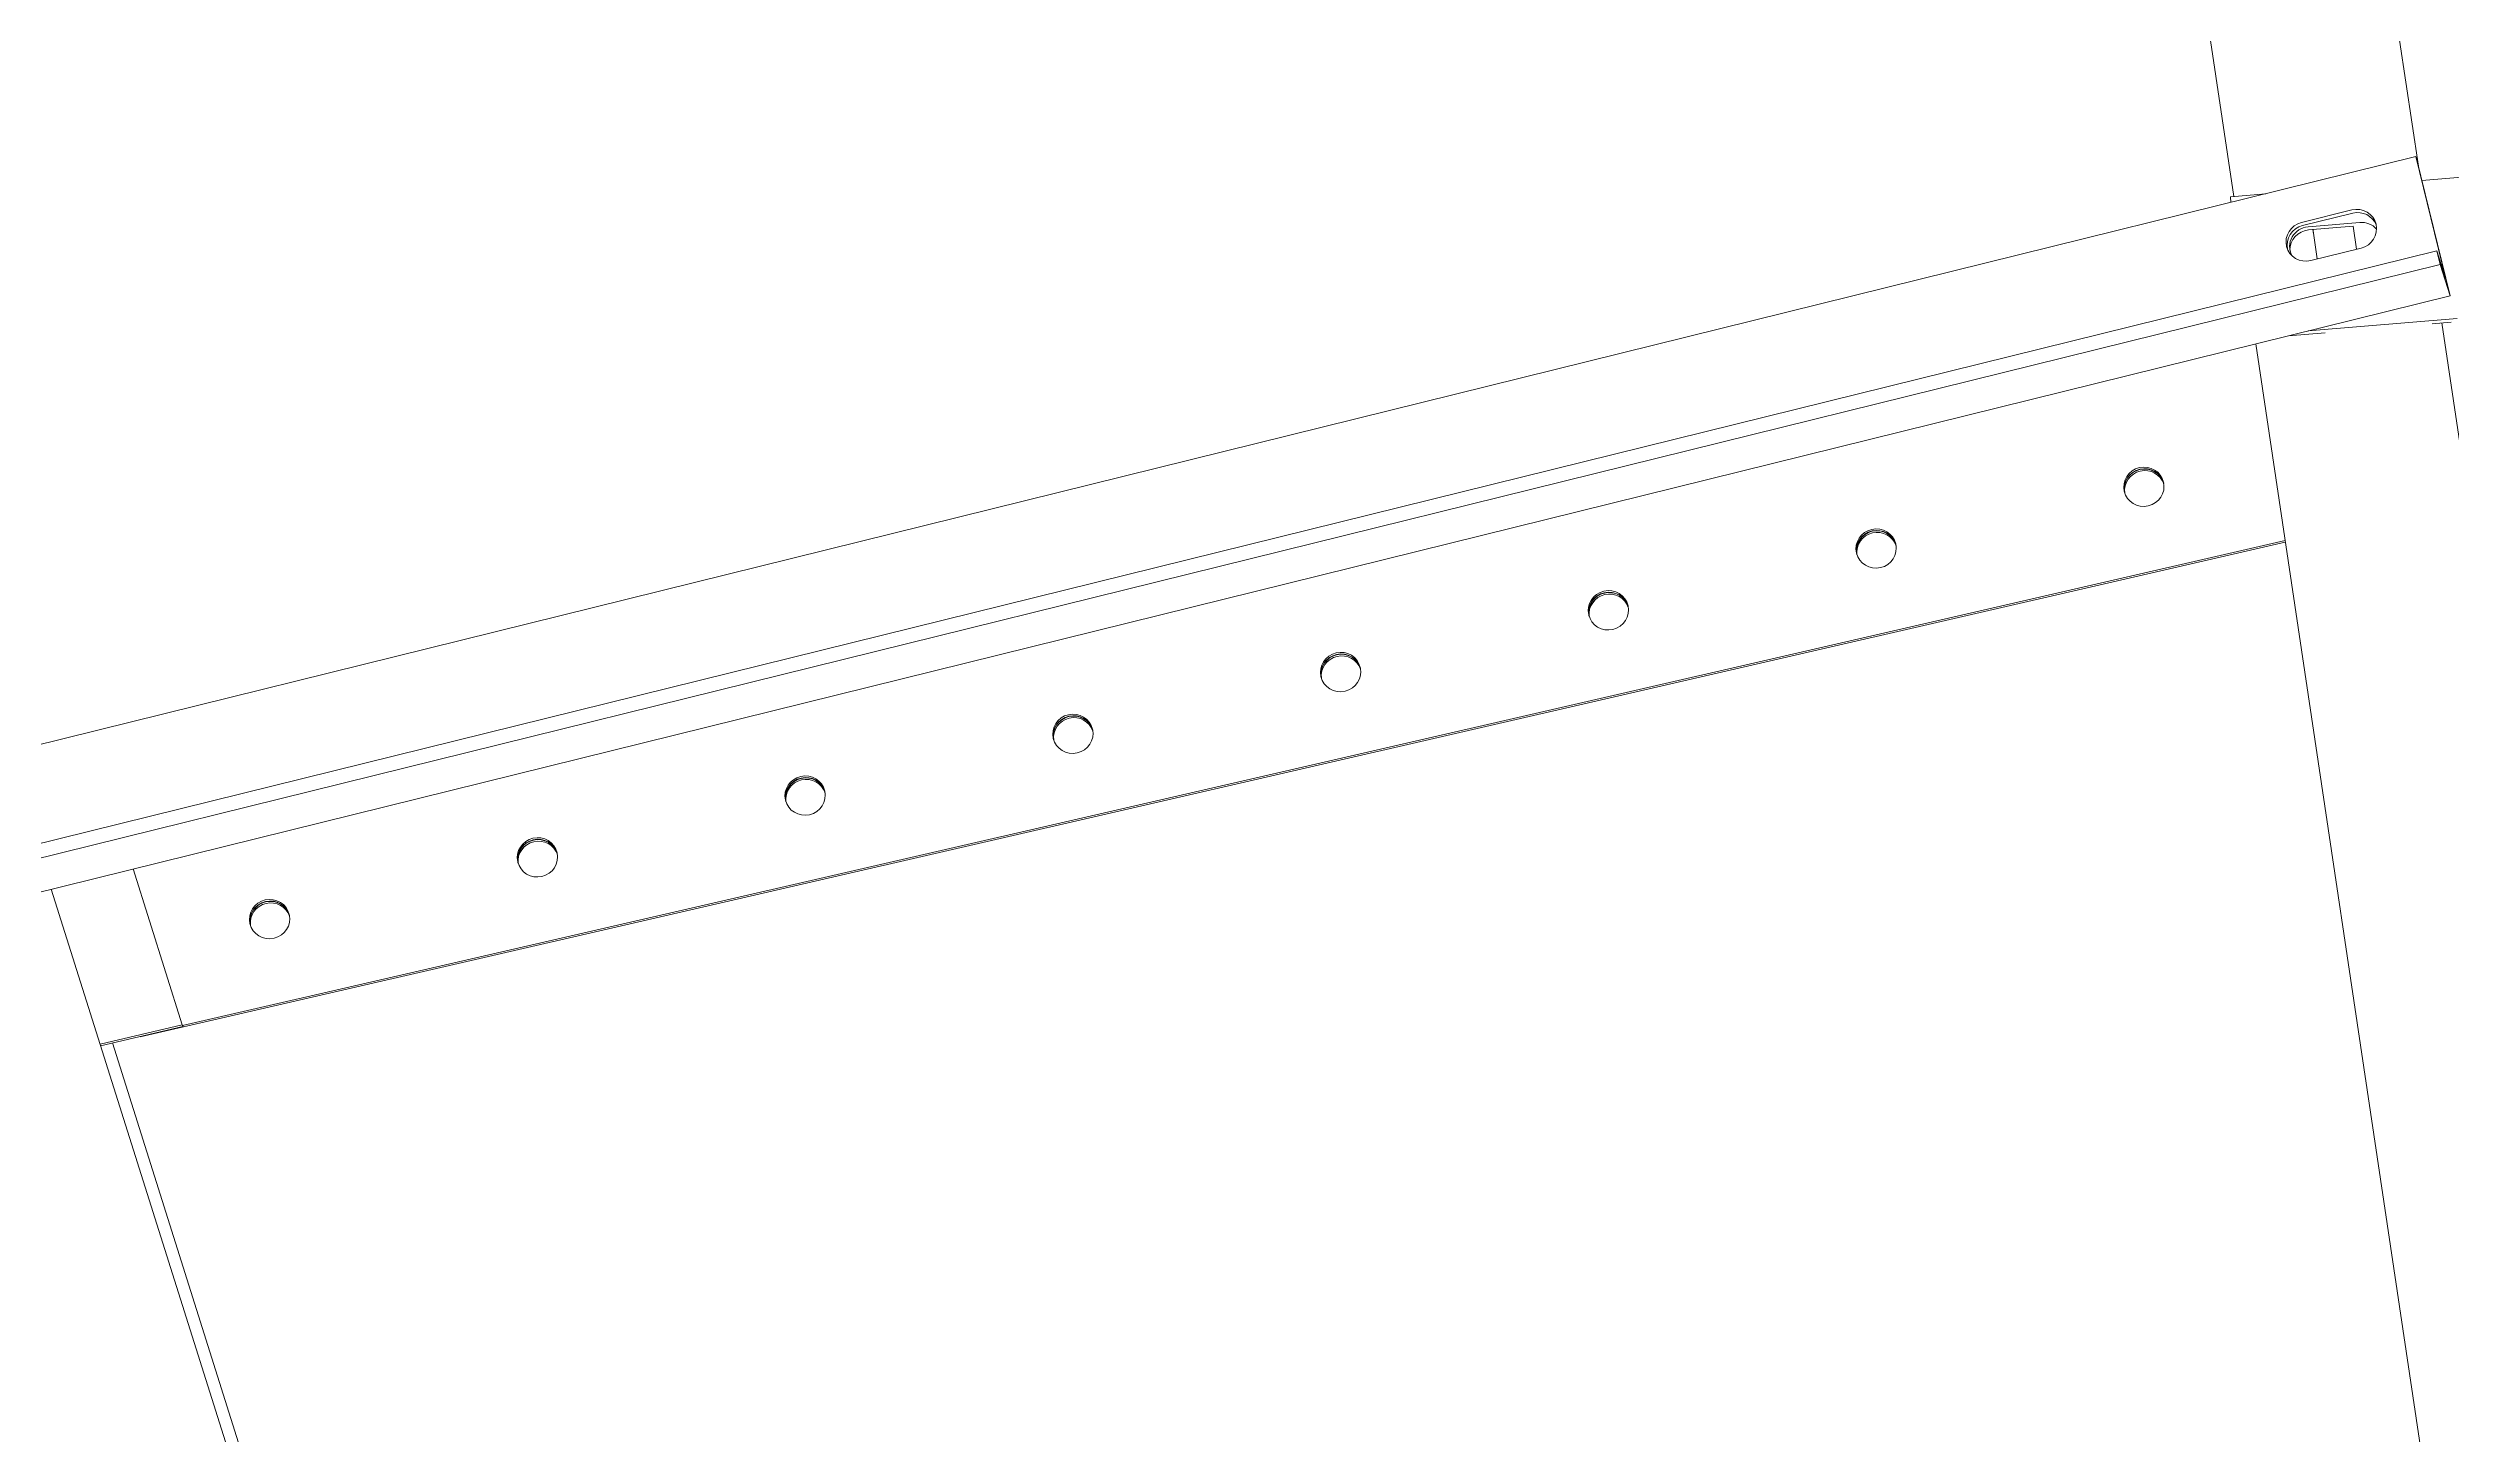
# Model space of a CAD drawing. Header units: millimetres. Extents: x -272986 to 200319, y -34579 to 49604.
# Drawn here: x 6064 to 6899, y 43845 to 44326 of the extents above; entities that cross this region are included whole.
import ezdxf

# ---------------------------------------------------------------- set-up
doc = ezdxf.new("R2010")
doc.units = ezdxf.units.MM
doc.linetypes.add('HIDDEN2', pattern=[4.762499999999999, 3.175, -1.5875])
doc.layers.get('Defpoints').update_dxf_attribs({"color": 9})
for name, color, linetype in [('X 0001 M', 7, 'Continuous'), ('X 1001 M', 8, 'HIDDEN2'), ('X 3001 D', 5, 'Continuous')]:
    doc.layers.add(name, color=color, linetype=linetype)
doc.layers.add('X 5999 H', color=7, linetype='Continuous', true_color=0xffffff)
doc.styles.add('BIT STD. 2.5', font='isocpeur.ttf', dxfattribs={"height": 2.5})
doc.dimstyles.new('BIT STD. 2.5', dxfattribs={"dimtxt": 2.5, "dimasz": 2.5, "dimexe": 1, "dimexo": 0.75, "dimgap": 1, "dimtad": 1, "dimdec": 0, "dimdsep": 46, "dimtxsty": 'BIT STD. 2.5', "dimcen": 0, "dimadec": 0, "dimazin": 0, "dimtfac": 1, "dimtdec": 0, "dimtmove": 0, "dimatfit": 3, "dimfxl": 1, "dimtfill": 1, "dimlwd": -1, "dimlwe": -1, "dimarcsym": 0})

# ---------------------------------------------------------------- blocks, each defined once
blk = doc.blocks.new('*D16')
at = {"layer": 'Defpoints', "color": 0, "transparency": 16777216}
for p in [(15597.00000000011, 48479.14825256646), (7.275957614183426e-12, 38448.14533683307), (15597.00000000011, 38448.14533683307)]:
    blk.add_point(p, dxfattribs=at)
at = {"layer": 'X 3001 D', "color": 0, "transparency": 16777216}
for p, q in [((7.278713069481507e-12, 38493.14533683307), (7.8938533352304e-12, 48539.14825256646)), ((15597.00000000011, 38493.14533683307), (15597.00000000011, 48539.14825256646)), ((150.0000000000079, 48479.14825256646), (15447.00000000011, 48479.14825256646))]:
    blk.add_line(p, q, dxfattribs=at)
for points in [[(150.0000000000079, 48504.14825256646), (150.0000000000079, 48454.14825256646), (7.89017939483296e-12, 48479.14825256646)], [(15447.00000000011, 48504.14825256646), (15447.00000000011, 48454.14825256646), (15597.00000000011, 48479.14825256646)]]:
    blk.add_solid(points, dxfattribs=at)
at = {"layer": 'X 3001 D', "color": 0, "transparency": 16777216, "insert": (7798.500000000058, 48629.14825256646), "char_height": 150, "attachment_point": 5, "style": 'BIT STD. 2.5', "bg_fill": 3, "box_fill_scale": 1.1, "bg_fill_color": 256, "bg_fill_true_color": 13158600, "bg_fill_transparency": 0}
blk.add_mtext('INTERNAL TANK DIAMETER - %%C15597mm (20 PLATES ROUND)', dxfattribs=at)
blk = doc.blocks.new('A$C89218876')
at = {"layer": 'X 1001 M', "linetype": 'Continuous', "lineweight": 0}
for p, q in [((-5894.874056007542, 424.4873903382754), (-5881.27937445213, -501.6675501401837)), ((-3654.926787539425, -326.9200361733833), (-5831.468865584047, -498.2176126910763)), ((-3654.926787539407, -326.9200361734902), (-5831.468865584055, -498.21761269119)), ((-3645.897241492778, -391.4103883891303), (-5828.671341046978, -563.1984356365997)), ((-5889.714495554505, -503.188381378005), (-5846.541738120988, -495.8105371685901)), ((-5840.626852317375, -494.7203919584922), (-5888.596582799059, -502.9179966356196)), ((-5846.541738120988, -495.8105371685901), (-5856.602952920002, -498.2439998500572)), ((-5856.602952920002, -498.2439998500572), (-5851.805979871835, -497.4242393823447)), ((-5698.736775113517, -1402.460203959936), (-5856.602952920006, -498.2439998500577)), ((-5840.626852317375, -494.7203919584922), (-5851.805979871835, -497.4242393823447)), ((-5851.805979871828, -497.4242393823438), (-5693.939802065339, -1401.640443492222)), ((-5673.786313122149, -1450.339392424046), (-5840.626852317375, -494.7203919584922)), ((-5832.664288485201, -492.7544890743616), (-5831.901876509026, -544.6947728929777)), ((-5831.419433311959, -501.5852489840754), (-5831.516314887573, -494.9850686466634)), ((-5886.380114396485, -502.5392216964856), (-7755.797815349873, -649.6655855296535)), ((-5886.380114397612, -502.5392216966884), (-7755.797815349968, -649.665585529779)), ((-5888.596582799048, -502.9179966356178), (-5889.714495554494, -503.1883813780028)), ((-5889.71449555449, -503.1883813780119), (-5730.441981269796, -1415.459713253096)), ((-5868.27438263845, -524.2209748651194), (-5868.01020253844, -542.2185795756905)), ((-5867.132680087088, -526.603266825733), (-5859.060915838734, -525.9680052023018)), ((-5856.244270480576, -542.1010136114278), (-5859.339685731684, -524.3712841190754)), ((-5872.771210266557, -526.6666134286711), (-5869.675795015446, -544.3963429210253)), ((-5871.653297511111, -526.3962286862861), (-5868.557882260004, -544.1259581786403)), ((-5867.124191917301, -526.6025987922749), (-5866.895720496992, -542.1675043632117)), ((-5856.642344394331, -539.8209502803097), (-5866.455040187269, -540.5932261877642)), ((-5830.684274458996, -551.6688791841011), (-5830.872814175935, -538.8243716016018)), ((-5880.480717826478, -556.07704672002), (-5880.300120490323, -568.3804695280292)), ((-5642.602074581151, -1297.999892858612), (-5759.841168886898, -557.7813836065548)), ((-5759.278791251039, -557.7371235267333), (-5639.663513899995, -1312.958262080155)), ((-5880.316523412403, -567.2629996380269), (-7750.697974127736, -714.4652122224161)), ((-5878.337147929447, -568.3548548133685), (-5880.300120490323, -568.3804695280201)), ((-3563.16526437219, -828.8557624197647), (-5693.017522852144, -1340.188049659559)), ((-4801.919345933875, -1121.846253136293), (-5638.269010162127, -1322.646867097227)), ((-5642.821669345434, -1298.08791552238), (-5698.052606729805, -1311.348405256245)), ((-5642.821669345434, -1298.08791552238), (-5642.286816430231, -1297.914131275642)), ((-5638.123446329784, -1327.00914788727), (-5642.821669345434, -1298.08791552238)), ((-5642.4819321668, -1297.960976944832), (-5642.286816430231, -1297.914131275642)), ((-5642.286816430231, -1297.914131275642), (-5637.581498602678, -1326.879037749458)), ((-5639.838413541565, -1312.985963461998), (-5639.663513899995, -1312.958262080155)), ((-5639.663513899995, -1312.958262080155), (-5639.836179897815, -1312.999713283938))]:
    blk.add_line(p, q, dxfattribs=at)
for centre, major_axis, ratio, start_param, end_param in [((-5866.055447999122, -525.5189487738771), (-1.645610617765799, 6.803819934027926), 0.9731837064459369, -1.637028945458783, 1.50456370813101), ((-5864.93753524368, -525.2485640314903), (-1.645610617765174, 6.803819934025359), 0.9731837064459371, 0.0845176558445315, 1.504563708131292), ((-5861.451261099392, -524.1319403494413), (0.3204642283643739, -6.992660629428133), 0.9747886150742461, -2.537947305081774, -1.602719671689913), ((-5866.443609844016, -533.5706812114181), (-0.5492136701491952, 6.97842133667961), 0.9743700647852351, -3.019806626980426e-14, 0.01933358929048632), ((-5862.960032748011, -543.2486782662313), (1.645610617765819, -6.803819934028038), 0.9731837064459371, -1.637028945458782, 1.504563708131011), ((-5861.187080999382, -542.1295450600123), (0.320464228363571, -6.992660629425929), 0.9747886150742461, -1.602719671689809, 0.366662720660049), ((-5866.443609844067, -533.5706812108488), (0.5492136700961238, -6.978421336147808), 0.9743700647852352, -0.1504082685295778, -4.409250742298809e-13), ((-5860.072598957933, -542.0784698475336), (0.3204642283635605, -6.992660629425701), 0.974788615074246, -1.602719671689826, -0.08184178836376854), ((-5861.842119992569, -542.9782935238459), (1.645610617765939, -6.803819934028477), 0.9731837064459371, -1.637028945458789, -0.08451765584779691), ((-5781.337899459377, -605.3198474510405), (-1.095041255281616, 6.913818384165975), 0.9743700647852342, 0.04123814987048974, 3.100354503719641), ((-5780.671354858641, -605.214277157499), (-1.095041255281605, 6.913818384165962), 0.9743700647852344, 0.09082303030268153, 3.050769623290861), ((-5766.408057173598, -699.5831617967347), (-1.095041255281613, 6.913818384165967), 0.9743700647852344, 0.04123814987035263, 3.100354503719504), ((-5765.741512572862, -699.4775915031928), (-1.09504125528161, 6.913818384165993), 0.9743700647852344, 0.0908230303025441, 3.050769623290986), ((-5751.478214887818, -793.8464761424284), (-1.095041255281623, 6.913818384165983), 0.9743700647852346, 0.04123814987062297, 3.100354503719514), ((-5750.811670287083, -793.740905848887), (-1.095041255281605, 6.913818384165964), 0.9743700647852345, 0.09082303030254407, 3.050769623290732), ((-5736.548372602043, -888.1097904881221), (-1.095041255281623, 6.913818384165983), 0.9743700647852346, 0.04123814987062297, 3.100354503719774), ((-5735.881828001304, -888.0042201945812), (-1.095041255281605, 6.913818384165962), 0.9743700647852344, 0.09082303030254399, 3.05076962329086), ((-5721.61853031626, -982.3731048338163), (-1.095041255281607, 6.913818384165911), 0.9743700647852345, 0.04123814987035563, 3.100354503719506), ((-5720.951985715528, -982.2675345402749), (-1.095041255281601, 6.913818384165935), 0.9743700647852342, 0.09082303030268139, 3.050769623291253), ((-5706.688688030485, -1076.63641917951), (-1.095041255281612, 6.913818384165909), 0.9743700647852345, 0.04123814987035156, 3.100354503719243), ((-5706.022143429749, -1076.530848885969), (-1.09504125528161, 6.913818384166015), 0.9743700647852344, 0.0908230303028196, 3.050769623290866), ((-5691.758845744705, -1170.899733525204), (-1.095041255281623, 6.913818384165983), 0.9743700647852346, 0.04123814987062623, 3.100354503719648), ((-5691.09230114397, -1170.794163231663), (-1.095041255281597, 6.913818384165933), 0.9743700647852344, 0.0908230303026819, 3.050769623291), ((-5676.829003458926, -1265.163047870898), (-1.095041255281607, 6.913818384165911), 0.9743700647852345, 0.04123814987035237, 3.100354503719374), ((-5676.162458858191, -1265.057477577357), (-1.095041255281606, 6.913818384165962), 0.9743700647852344, 0.0908230303025439, 3.050769623290996)]:
    blk.add_ellipse(centre, major_axis=major_axis, ratio=ratio, start_param=start_param, end_param=end_param, dxfattribs=at)
at = {"layer": 'X 1001 M', "linetype": 'Continuous', "lineweight": 0, "extrusion": (0, 0, -1)}
for centre, major_axis, ratio, start_param, end_param in [((-5867.004253857365, -533.6148048515201), (0.549213670098421, -6.978421336243414), 0.9743700647852351, -7.460698725481052e-14, 0.0680305039708322), ((-5781.893353293326, -605.4078226956567), (-1.095041255281614, 6.913818384165964), 0.9743700647852345, -3.14159265358985, 3.141592653589736), ((-5766.963511007547, -699.6711370413509), (-1.095041255281614, 6.913818384165964), 0.9743700647852345, -3.14159265358985, 3.141592653589736), ((-5752.033668721768, -793.9344513870446), (-1.095041255281614, 6.913818384165964), 0.9743700647852345, -3.14159265358985, 3.141592653589736), ((-5751.367124121036, -793.8288810935032), (1.095041255281609, -6.913818384165991), 0.9743700647852341, 0.04949195747392558, 3.092100696108673), ((-5737.103826435992, -888.1977657327384), (-1.095041255281614, 6.913818384165964), 0.9743700647852345, -3.14159265358985, 3.141592653589736), ((-5736.437281835253, -888.0921954391974), (1.095041255281608, -6.913818384165983), 0.9743700647852342, 0.04949195747405811, 3.092100696108664), ((-5722.173984150213, -982.4610800784326), (-1.095041255281614, 6.913818384165964), 0.9743700647852345, -3.14159265358985, 3.141592653589736), ((-5707.244141864434, -1076.724394424126), (-1.095041255281614, 6.913818384165964), 0.9743700647852345, -3.14159265358985, 3.141592653589736), ((-5692.314299578655, -1170.98770876982), (-1.095041255281614, 6.913818384165964), 0.9743700647852345, -3.14159265358985, 3.141592653589736), ((-5691.647754977919, -1170.882138476279), (1.09504125528161, -6.913818384166015), 0.9743700647852341, 0.04949195747432618, 3.092100696109311), ((-5677.384457292876, -1265.251023115514), (-1.095041255281614, 6.913818384165964), 0.9743700647852345, -3.14159265358985, 3.141592653589736), ((-5676.717912692144, -1265.145452821973), (1.095041255281601, -6.913818384165925), 0.9743700647852341, 0.04949195747405836, 3.092100696108802)]:
    blk.add_ellipse(centre, major_axis=major_axis, ratio=ratio, start_param=start_param, end_param=end_param, dxfattribs=at)
at = {"layer": 'X 1001 M', "linetype": 'Continuous', "lineweight": 0, "extrusion": (0, 0, -0.9999999999999999)}
for centre, major_axis, ratio, start_param, end_param in [((-5781.226808692591, -605.3022524021153), (1.095041255281611, -6.913818384165982), 0.9743700647852342, 0.04949195747405854, 3.092100696108798), ((-5766.296966406811, -699.5655667478095), (1.095041255281611, -6.913818384165982), 0.9743700647852342, 0.04949195747405854, 3.092100696108798), ((-5721.507439549478, -982.3555097848912), (1.095041255281609, -6.913818384165969), 0.9743700647852344, 0.04949195747419276, 3.092100696108798), ((-5706.577597263698, -1076.618824130585), (1.095041255281611, -6.91381838416599), 0.9743700647852345, 0.0494919574739258, 3.092100696108552)]:
    blk.add_ellipse(centre, major_axis=major_axis, ratio=ratio, start_param=start_param, end_param=end_param, dxfattribs=at)
blk = doc.blocks.new('*D206')
at = {"layer": 'Defpoints', "color": 0, "transparency": 16777216}
for p in [(7798.500000000001, 48049.62661341931), (5189.741356783452, 31280.63987178857), (5072.770467766082, 30959.26499547979), (6721.994340848396, 29238.05080994163), (7798.500000000001, 29039.70000823382)]:
    blk.add_point(p, dxfattribs=at)
at = {"layer": 'X 3001 D', "color": 0, "transparency": 16777216}
blk.add_line((5057.379561316429, 30916.97882754442), (4606.496512673599, 29678.18783258325), dxfattribs=at)
blk.add_arc((7798.500000000001, 38448.14533683383), 9272.79384158168, 250.9268469440629, 269.0731530559389, dxfattribs=at)
for points in [[(4760.021737855861, 29660.84740143575), (4776.742165628036, 29707.96881159202), (4627.017721273137, 29734.56938983041)], [(7648.707110906789, 29201.56390409051), (7648.302702045332, 29151.56553958253), (7798.499999999998, 29175.35149525215)]]:
    blk.add_solid(points, dxfattribs=at)
at = {"layer": 'X 3001 D', "color": 0, "transparency": 16777216, "insert": (5284.724489801182, 29662.97768942168), "char_height": 150, "attachment_point": 5, "rotation": 344.03213039432933, "style": 'BIT STD. 2.5', "bg_fill": 3, "box_fill_scale": 1.1, "bg_fill_color": 256, "bg_fill_true_color": 13158600, "bg_fill_transparency": 0}
blk.add_mtext('20° - {\\C7;N05}', dxfattribs=at)
blk = doc.blocks.new('*D209')
at = {"layer": 'Defpoints', "color": 0, "transparency": 16777216}
for p in [(2783.545584809905, 44641.09828430423), (2998.773158548947, 44375.31436548595), (-1159.790471025197, 41186.96958724423), (-1697.652812223374, 38448.14533683308), (18712.73677971439, 38448.14533683306)]:
    blk.add_point(p, dxfattribs=at)
at = {"layer": 'X 3001 D', "color": 0, "transparency": 16777216}
blk.add_line((2755.226167212659, 44676.0698525698), (1865.51247487878, 45774.77476136317), dxfattribs=at)
blk.add_arc((7798.50000000016, 38448.14533683307), 9367.610497768575, 129.917465425105, 179.0825345748958, dxfattribs=at)
for points in [[(1771.571263239102, 45652.11972273444), (1803.347377874265, 45613.51559680607), (1903.271698341772, 45728.14600367576)], [(-1542.910352441482, 38597.94037141315), (-1592.908749890528, 38598.34068694729), (-1569.110497768414, 38448.14533683308)]]:
    blk.add_solid(points, dxfattribs=at)
at = {"layer": 'X 3001 D', "color": 0, "transparency": 16777216, "insert": (1329.892812668753, 45409.30954791416), "char_height": 150, "attachment_point": 5, "rotation": 42.89953277488738, "style": 'BIT STD. 2.5', "bg_fill": 3, "box_fill_scale": 1.1, "bg_fill_color": 256, "bg_fill_true_color": 13158600, "bg_fill_transparency": 0}
blk.add_mtext('51° - {\\C7;N02}', dxfattribs=at)
blk = doc.blocks.new('*D210')
at = {"layer": 'Defpoints', "color": 0, "transparency": 16777216}
for p in [(7798.50000000002, 48049.62661341928), (6198.722932872364, 47520.93193302717), (3813.749999979098, 45349.93479228107), (3909.249999979098, 45184.52394015824), (7798.500000000022, 29039.7000082338)]:
    blk.add_point(p, dxfattribs=at)
at = {"layer": 'X 3001 D', "color": 0, "transparency": 16777216}
blk.add_line((3791.249999979098, 45388.90593545137), (3162.125523107601, 46478.581493678), dxfattribs=at)
blk.add_arc((7798.50000000002, 38448.14533678472), 9212.74895378487, 90.9328878821739, 119.067112117826, dxfattribs=at)
for points in [[(7648.301448326745, 47684.67232823568), (7648.70849295792, 47634.67398511645), (7798.500000000022, 47660.89429056959)], [(3334.958926203788, 46478.80827235458), (3310.312265635246, 46522.31162995855), (3192.125523107603, 46426.61996945093)]]:
    blk.add_solid(points, dxfattribs=at)
at = {"layer": 'X 3001 D', "color": 0, "transparency": 16777216, "insert": (3709.259707258592, 46854.07101922051), "char_height": 150, "attachment_point": 5, "rotation": 25.941584710083006, "style": 'BIT STD. 2.5', "bg_fill": 3, "box_fill_scale": 1.1, "bg_fill_color": 256, "bg_fill_true_color": 13158600, "bg_fill_transparency": 0}
blk.add_mtext('{\\C7;N06} - 30°', dxfattribs=at)

msp = doc.modelspace()

# ---------------------------------------------------------------- hatches: boundary and pattern name
at = {"layer": 'X 5999 H'}
h = msp.add_hatch(dxfattribs=at)
h.set_pattern_fill('ANSI31', color=9)
h.set_pattern_definition([(45, (25000, 0), (-2.245064030267288, 2.245064030267288), [])])
edge = h.paths.add_edge_path()
edge.add_arc((7798.495709340539, 38448.14022343156), 7825.604719989263, 2.5931019493610847, 94.99996544218982, ccw=False)
edge.add_line((15616.08719766553, 38802.19185128674), (15658.44324566444, 38804.11004727978))
edge.add_arc((7798.49570953186, 38448.14022323), 7825.604719789878, 274.9544870486653, 357.3991416812109)
edge.add_line((15616.03919657416, 38093.03029855866), (15658.3937445236, 38091.10627736974))
edge.add_arc((7798.497359975252, 38448.13677386827), 7868.001140776875, 274.9544772441851, 357.39916567125465, ccw=False)
edge.add_arc((7798.49533508634, 38448.14003367921), 7868.004563266586, 2.593102689917272, 274.9516218145841)
edge.add_arc((7798.495709750798, 38448.14022345812), 7825.604719998234, 2.599526489034937, 274.95161897712)

# ---------------------------------------------------------------- linework, layer by layer
at = {"layer": 'X 0001 M', "linetype": 'Continuous'}
for centre, radius, start, end in [((7798.49533508634, 38448.14003367921), 7868.004563266586, 2.593102689917272, 274.9516218145841), ((7798.495709750798, 38448.14022345812), 7825.604719998234, 2.599526489034937, 274.95161897712)]:
    msp.add_arc(centre, radius, start, end, dxfattribs=at)

# ---------------------------------------------------------------- block references
at = {"layer": 'X 1001 M', "rotation": 273.9910714243701}
msp.add_blockref('A$C89218876', (7798.500000130947, 38448.14533676262), dxfattribs=at)

# ---------------------------------------------------------------- next in the draw order: dimensions: what is measured, and where the dimension line sits
at = {"layer": 'X 3001 D'}
dim = msp.add_linear_dim(base=(15597.00000000011, 48479.14825256646), p1=(7.275957614183426e-12, 38448.14533683307), p2=(15597.00000000011, 38448.14533683307), text='INTERNAL TANK DIAMETER - %%C<>mm (20 PLATES ROUND)', dimstyle='BIT STD. 2.5', dxfattribs=at)
dim.commit()
dim.dimension.update_dxf_attribs({"geometry": '*D16', "text_midpoint": (7798.500000000058, 48629.14825256646)})

# ---------------------------------------------------------------- next in the draw order: linework, layer by layer
msp.add_circle((7798.500000000007, 38448.14533683308), 7798.5)

# ---------------------------------------------------------------- next in the draw order: dimensions: what is measured, and where the dimension line sits
dim = msp.add_angular_dim_2l(base=(6721.994340848396, 29238.05080994163), line1=((5189.741356783453, 31280.63987178857), (5072.770467766083, 30959.26499547979)), line2=((7798.500000000002, 48049.62661341931), (7798.500000000002, 29039.70000823382)), text='<> - {\\C7;N05}', dimstyle='BIT STD. 2.5', override={"dimscale": 0, "dimjust": 2}, dxfattribs=at)
dim.commit()
dim.dimension.update_dxf_attribs({"geometry": '*D206', "text_midpoint": (5284.724489801181, 29662.97768942168)})

# ---------------------------------------------------------------- next in the draw order: dimensions: what is measured, and where the dimension line sits
dim = msp.add_angular_dim_2l(base=(-1159.790471025197, 41186.96958724423), line1=((2998.773158548949, 44375.31436548595), (2783.545584809905, 44641.09828430424)), line2=((18712.73677971439, 38448.14533683307), (-1697.652812223375, 38448.14533683308)), text='<> - {\\C7;N02}', dimstyle='BIT STD. 2.5', override={"dimscale": 0, "dimjust": 2}, dxfattribs=at)
dim.commit()
dim.dimension.update_dxf_attribs({"geometry": '*D209', "text_midpoint": (1329.89281266875, 45409.30954791416)})

# ---------------------------------------------------------------- next in the draw order: dimensions: what is measured, and where the dimension line sits
dim = msp.add_angular_dim_2l(base=(6198.722932872364, 47520.93193302717), line1=((3909.249999979097, 45184.52394015824), (3813.749999979098, 45349.93479228107)), line2=((7798.50000000002, 48049.62661341929), (7798.50000000002, 29039.7000082338)), text='{\\C7;N06} - <>', dimstyle='BIT STD. 2.5', override={"dimscale": 0, "dimjust": 1}, dxfattribs=at)
dim.commit()
dim.dimension.update_dxf_attribs({"geometry": '*D210', "text_midpoint": (3709.25970725859, 46854.07101922051)})

doc.saveas('drawing.dxf')
